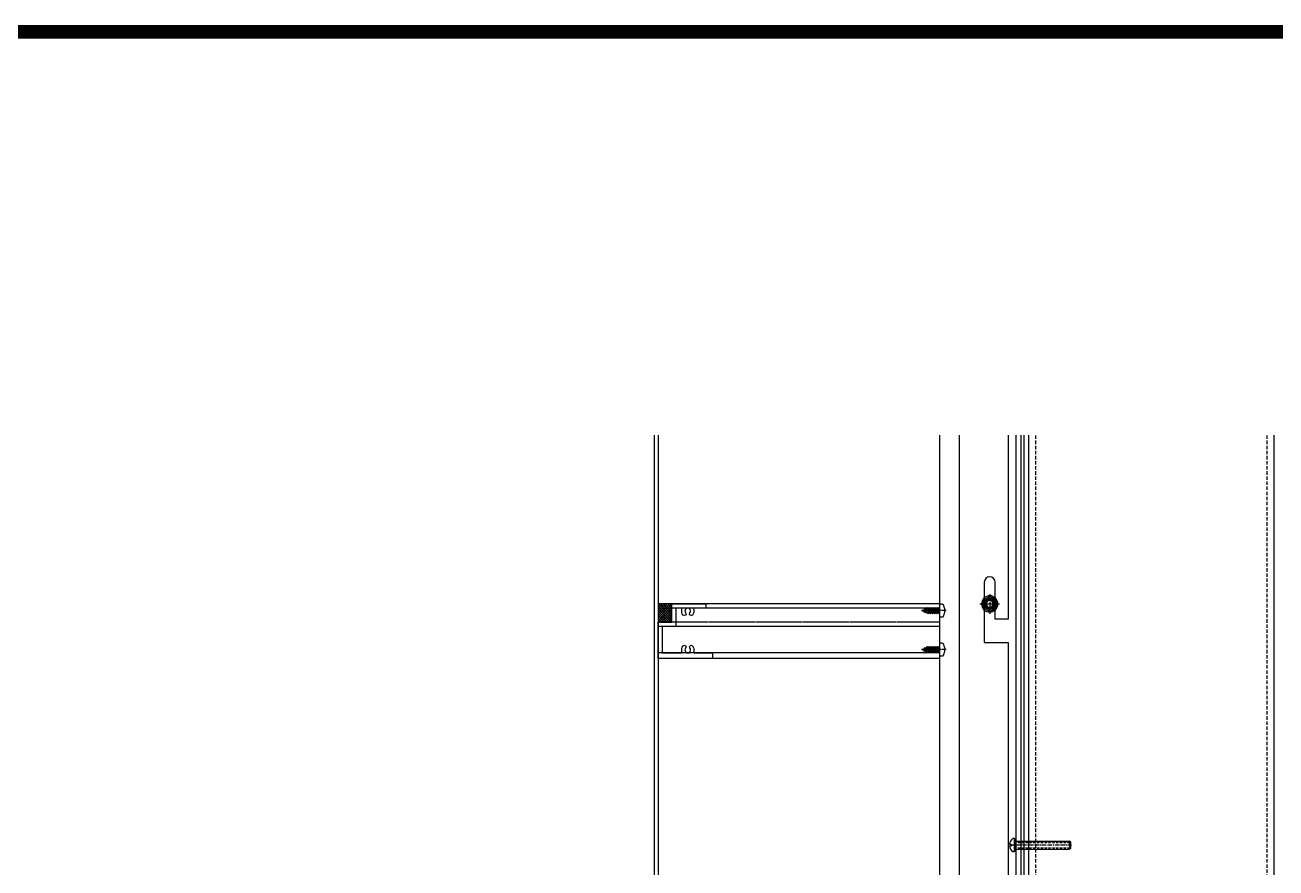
# Model space of a CAD drawing. Header units: millimetres. Extents: x 0 to 119933, y -45162 to 41221.
# Drawn here: x 31972 to 32890, y 5011 to 5630 of the extents above; entities that cross this region are included whole.
import ezdxf

# ---------------------------------------------------------------- set-up
doc = ezdxf.new("R2010")
doc.units = ezdxf.units.MM
for name, pattern in [('CENTER', [2, 1.25, -0.25, 0.25, -0.25]), ('CENTER2', [28.575, 19.05, -3.175, 3.175, -3.175]), ('DASHED', [0.75, 0.5, -0.25]), ('HIDDEN', [0.375, 0.25, -0.125])]:
    doc.linetypes.add(name, pattern=pattern)
doc.layers.get('DEFPOINTS').update_dxf_attribs({"color": 166})
for name, color, linetype in [('F-Alum', 4, 'Continuous'), ('F-dashed line', 8, 'DASHED'), ('F-seslants', 8, 'Continuous'), ('F-SSTEEL', 3, 'Continuous'), ('F_MISC', 8, 'Continuous'), ('HIDDEN', 1, 'HIDDEN'), ('POCHET', 8, 'Continuous'), ('中心线', 1, 'CENTER2'), ('其他', 4, 'Continuous'), ('虚线', 8, 'HIDDEN'), ('螺栓钉类', 241, 'Continuous')]:
    doc.layers.add(name, color=color, linetype=linetype)

# ---------------------------------------------------------------- blocks, each defined once
blk = doc.blocks.new('*U74')
at = {"layer": '中心线', "color": 1, "linetype": 'CENTER', "ltscale": 2.880968}
for p, q in [((7.26, 0), (-7.26, 0)), ((0, 7.26), (0, -7.26))]:
    blk.add_line(p, q, dxfattribs=at)
at = {"layer": '螺栓钉类', "linetype": 'ByBlock'}
blk.add_lwpolyline([(5, 2.89), (0, 5.77), (-5, 2.89), (-5, -2.89), (0, -5.77), (5, -2.89)], close=True, dxfattribs=at)
for centre, radius in [((-0.02, 0), 6), ((0, 0), 5), ((0, 0), 2.46)]:
    blk.add_circle(centre, radius, dxfattribs=at)
blk.add_arc((0, 0), 3, 270, 180, dxfattribs=at)
blk = doc.blocks.new('*U375')
at = {"layer": '中心线', "color": 1, "linetype": 'CENTER', "ltscale": 2.357948}
blk.add_line((0, -4.91), (0, 13.39), dxfattribs=at)
at = {"layer": '其他', "color": 4, "linetype": 'Continuous'}
for p, q in [((-2.2, 9.29), (1.95, 9.87)), ((-1.66, 8.98), (1.42, 9.57)), ((-1.49, 10.99), (1.33, 11.39)), ((-1.33, 9.79), (1.09, 10.38)), ((-0.96, 10.68), (0.8, 11.08)), ((-0.62, 11.49), (0.44, 11.93)), ((-2.4, 7.66), (2.4, 8.34)), ((-2.4, 6.06), (2.4, 6.74)), ((-2.4, 4.46), (2.4, 5.14)), ((-2.4, 2.86), (2.4, 3.54)), ((-2.4, 1.26), (2.4, 1.94)), ((-1.87, 0), (1.79, 0.69)), ((-1.79, 8.01), (1.79, 8.69)), ((-1.79, 7.31), (1.79, 7.99)), ((-1.79, 6.41), (1.79, 7.09)), ((-1.79, 5.71), (1.79, 6.39)), ((-1.79, 4.81), (1.79, 5.49)), ((-1.79, 4.11), (1.79, 4.79)), ((-1.79, 3.21), (1.79, 3.89)), ((-1.79, 2.51), (1.79, 3.19)), ((-1.79, 1.61), (1.79, 2.29)), ((-1.79, 0.91), (1.79, 1.59)), ((0, 0), (2.4, 0.34))]:
    blk.add_line(p, q, dxfattribs=at)
at = {"layer": '螺栓钉类', "linetype": 'Continuous'}
for p, q in [((-2.2, 9.29), (-1.33, 9.79)), ((-2.2, 9.29), (-1.66, 8.98)), ((-1.49, 10.99), (-0.62, 11.49)), ((-1.49, 10.99), (-0.96, 10.68)), ((-0.96, 10.68), (-1.33, 9.79)), ((0, 13), (-0.62, 11.49)), ((0, 13), (0.46, 11.89)), ((0.46, 11.89), (1.33, 11.39)), ((0.8, 11.08), (1.33, 11.39)), ((0.8, 11.08), (1.09, 10.38)), ((1.09, 10.38), (1.95, 9.87)), ((1.42, 9.57), (1.95, 9.87)), ((1.42, 9.57), (1.79, 8.68)), ((-2.4, 7.66), (-1.79, 8.01)), ((-2.4, 7.66), (-1.79, 7.31)), ((-2.4, 6.06), (-1.79, 6.41)), ((-2.4, 6.06), (-1.79, 5.71)), ((-2.4, 4.46), (-1.79, 4.81)), ((-2.4, 4.46), (-1.79, 4.11)), ((-2.4, 2.86), (-1.79, 3.21)), ((-2.4, 2.86), (-1.79, 2.51)), ((-2.4, 1.26), (-1.79, 1.61)), ((-2.4, 1.26), (-1.79, 0.91)), ((-1.66, 8.98), (-1.79, 8.68)), ((-1.79, 8.01), (-1.79, 8.68)), ((-1.79, 6.41), (-1.79, 7.31)), ((-1.79, 4.81), (-1.79, 5.71)), ((-1.79, 3.21), (-1.79, 4.11)), ((-1.79, 1.61), (-1.79, 2.51)), ((-1.79, 0.2), (-1.79, 0.91)), ((1.79, 8.69), (2.4, 8.34)), ((1.79, 7.99), (2.4, 8.34)), ((1.79, 7.09), (1.79, 7.99)), ((1.79, 7.09), (2.4, 6.74)), ((1.79, 6.39), (2.4, 6.74)), ((1.79, 5.49), (1.79, 6.39)), ((1.79, 5.49), (2.4, 5.14)), ((1.79, 4.79), (2.4, 5.14)), ((1.79, 3.89), (1.79, 4.79)), ((1.79, 3.89), (2.4, 3.54)), ((1.79, 3.19), (2.4, 3.54)), ((1.79, 2.29), (1.79, 3.19)), ((1.79, 2.29), (2.4, 1.94)), ((1.79, 1.59), (2.4, 1.94)), ((1.79, 0.69), (1.79, 1.59)), ((1.79, 0.69), (2.4, 0.34)), ((2.4, 0.2), (2.4, 0.34)), ((-4.75, -2.14), (-4.75, 0)), ((-4.75, 0), (-1.99, 0)), ((-1.99, 0), (2.6, 0)), ((-0.4, -3.3), (0.4, -3.3)), ((-0.4, -3.69), (-0.4, -3.3)), ((0.4, -3.69), (0.4, -3.3)), ((2.6, 0), (4.75, 0)), ((4.75, -2.14), (4.75, 0))]:
    blk.add_line(p, q, dxfattribs=at)
for centre, radius, start, end in [((-1.99, 0.2), 0.2, 270, 0), ((2.6, 0.2), 0.2, 180, 270), ((0, 4.3), 8, 233.57643, 267.13402), ((0, 4.3), 8, 272.86598, 306.42357)]:
    blk.add_arc(centre, radius, start, end, dxfattribs=at)
blk = doc.blocks.new('A$C0A0351D0')
at = {"layer": 'F-seslants'}
h = blk.add_hatch(dxfattribs=at)
h.set_pattern_fill('ANSI37', color=256, scale=10)
h.set_pattern_definition([(45, (29520.1611, 76186.4152), (-0.883883476, 0.883883476), []), (135, (29520.1611, 76186.4152), (-0.883883476, -0.883883476), [])])
h.paths.add_polyline_path([(218.84, 0), (228.84, 0), (228.84, -13.5), (218.84, -13.5)])
at = {"layer": 'F-Alum'}
for p, q in [((22.23, 0), (228.84, 0)), ((22.23, -3), (228.84, -3)), ((22.23, -16.5), (228.84, -16.5)), ((22.23, -35.91), (228.11, -35.91)), ((22.23, -40), (228.84, -40))]:
    blk.add_line(p, q, dxfattribs=at)
blk.add_lwpolyline([(218.84, 0), (193.84, 0), (193.84, -3), (202, -3, -0.501863), (202.72, -3.96, 0.254047), (203.6, -8.17, 1), (205.43, -6.61, -0.455848), (205.9, -3.48), (205.9, -3.38, -0.414214), (206.28, -3), (207.78, -3, -0.414214), (208.15, -3.38), (208.15, -3.48, -0.455848), (208.63, -6.61, 1), (210.45, -8.17, 0.254047), (211.34, -3.96, -0.501863), (212.06, -3), (215.84, -3), (215.84, -16.5), (225.84, -16.5), (225.84, -35.91), (212.06, -35.91, -0.501863), (211.34, -34.95, 0.254047), (210.45, -30.74, 1), (208.63, -32.3, -0.455848), (208.15, -35.44), (208.15, -35.54, -0.414214), (207.78, -35.91), (206.28, -35.91, -0.414214), (205.9, -35.54), (205.9, -35.44, -0.455848), (205.43, -32.3, 1), (203.6, -30.74, 0.254047), (202.72, -34.95, -0.501863), (202, -35.91), (188.84, -35.91), (188.84, -40), (228.84, -40), (228.84, -13.5), (218.84, -13.5)], format="xyb", close=True, dxfattribs=at)
at = {"layer": 'F-dashed line'}
blk.add_line((22.23, -13.5), (228.84, -13.5), dxfattribs=at)
at = {"layer": 'F-seslants'}
blk.add_lwpolyline([(218.84, 0), (228.84, 0), (228.84, -13.5), (218.84, -13.5)], close=True, dxfattribs=at)
at = {"layer": '螺栓钉类', "rotation": 270}
for p in [(22.23, -4.92), (22.23, -33.58)]:
    blk.add_blockref('*U375', p, dxfattribs=at)
blk = doc.blocks.new('*U75')
at = {"layer": '中心线', "color": 1, "linetype": 'CENTER', "ltscale": 2.357948}
blk.add_line((0, 40.9), (0, -4.96), dxfattribs=at)
at = {"layer": '虚线', "linetype": 'HIDDEN', "ltscale": 0.5}
for p, q in [((-1.95, 0), (-1.95, 40)), ((1.95, 0), (1.95, 40))]:
    blk.add_line(p, q, dxfattribs=at)
at = {"layer": '螺栓钉类', "color": 241, "linetype": 'Continuous'}
for p, q in [((-2.41, 40), (-3, 39.41)), ((3, 39.41), (-3, 39.41)), ((-3, 0), (-3, 39.41)), ((2.41, 40), (-2.41, 40)), ((2.41, 40), (3, 39.41)), ((3, 0), (3, 39.41)), ((-0.91, -1), (0.53, 0)), ((0.24, -1), (1.69, 0))]:
    blk.add_line(p, q, dxfattribs=at)
blk.add_lwpolyline([(4.35, 0), (4.35, -1), (-4.35, -1), (-4.35, 0)], close=True, dxfattribs=at)
blk.add_lwpolyline([(-4.75, -1), (4.75, -1), (4.75, -2.32, -0.207256), (0.66, -4.66), (0.66, -3.38), (-0.66, -3.38), (-0.66, -4.66, -0.207256), (-4.75, -2.32)], format="xyb", close=True, dxfattribs=at)

msp = doc.modelspace()

# ---------------------------------------------------------------- hatches: boundary and pattern name
at = {"layer": 'HIDDEN'}
h = msp.add_hatch(dxfattribs=at)
h.set_pattern_fill('ANSI38', color=256)
h.set_pattern_definition([(45, (72271.90163, 81485.60138), (-0.08838834765, 0.08838834765), []), (135, (72271.90163, 81485.60138), (-0.26516504294, 0.08838834765), [0.3125, -0.1875])])
edge = h.paths.add_edge_path()
edge.add_arc((32680.1, 5205.09), 4, 0, 360)
edge = h.paths.add_edge_path(flags=17)
edge.add_arc((32680.1, 5205.09), 3, 0, 360)

# ---------------------------------------------------------------- linework, layer by layer
at = {"layer": 'DEFPOINTS', "color": 3, "linetype": 'CENTER', "ltscale": 100, "const_width": 10}
msp.add_lwpolyline([(25771.47, 5625.37), (34633.55, 5625.37), (34633.55, 0), (25771.47, 0)], close=True, dxfattribs=at)
at = {"layer": 'F-Alum'}
for p, q in [((32433.7, 5329.03, 0.73), (32433.7, 4708.47, 0.86)), ((32436.7, 5329.03, 0.73), (32436.7, 4708.47, 0.86)), ((32643.3, 5329.03, 0.73), (32643.3, 4708.47, 0.86)), ((32657.59, 5329.03, 0.86), (32657.59, 4723.65, 0.86)), ((32699.3, 5329.03, 0.86), (32699.3, 4723.65, 0.86)), ((32703.3, 4614.28, 0.86), (32703.3, 5329.03, 0.86)), ((32705.3, 4614.28, 0.86), (32705.3, 5329.03, 0.86))]:
    msp.add_line(p, q, dxfattribs=at)
at = {"layer": 'F-Alum', "color": 8, "linetype": 'HIDDEN', "ltscale": 10}
for p, q in [((32713.84, 4621.31, 0.86), (32713.84, 5329.03, 0.86)), ((32883.84, 4621.31, 0.86), (32883.84, 5329.03, 0.86))]:
    msp.add_line(p, q, dxfattribs=at)
at = {"layer": 'F-Alum', "elevation": 0.58}
msp.add_lwpolyline([(32693.6, 5329.03), (32693.6, 5309.18)], dxfattribs=at)
msp.add_lwpolyline([(32693.6, 5311.05), (32693.6, 5193.81), (32684.1, 5193.81), (32684.1, 5221.08, 1), (32676.1, 5221.08), (32676.1, 5176.87), (32693.6, 5176.87), (32693.6, 4956.23)], format="xyb", dxfattribs=at)
at = {"layer": 'F-SSTEEL'}
for p, q in [((32708.84, 4621.31, 0.86), (32708.84, 5329.03, 0.86)), ((32888.84, 4621.31, 0.86), (32888.84, 5329.03, 0.86))]:
    msp.add_line(p, q, dxfattribs=at)
at = {"layer": 'HIDDEN'}
for radius in [4, 3]:
    msp.add_circle((32680.1, 5205.09, 0.58), radius, dxfattribs=at)
at = {"layer": 'POCHET'}
msp.add_circle((32680.1, 5205.09, 0.58), 4, dxfattribs=at)

# ---------------------------------------------------------------- block references
at = {"layer": 'F_MISC', "xscale": -1, "rotation": 270}
msp.add_blockref('*U75', (32699.3, 5027.95, 0.86), dxfattribs=at)
at = {"layer": 'HIDDEN', "xscale": -1}
msp.add_blockref('A$C0A0351D0', (32665.54, 5205.1, 0.86), dxfattribs=at)
at = {"layer": '螺栓钉类', "xscale": -1}
msp.add_blockref('*U74', (32680.1, 5205.09, 0.58), dxfattribs=at)

doc.saveas('drawing.dxf')
